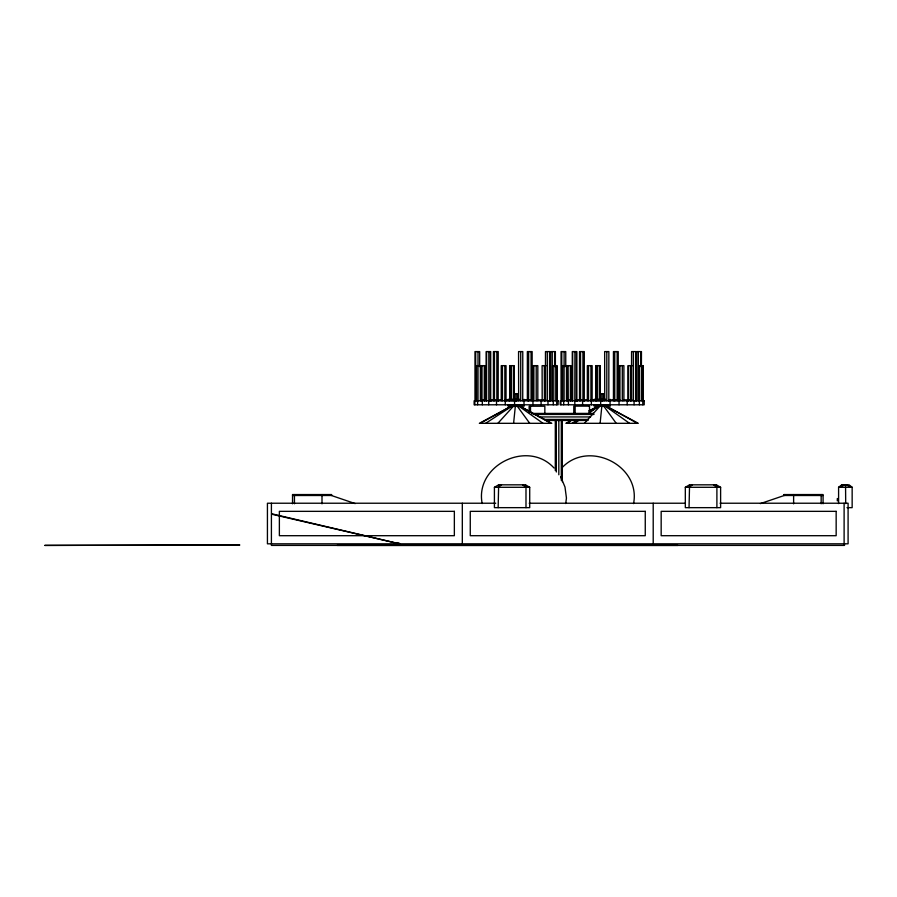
<?xml version="1.0" encoding="UTF-8"?>
<svg xmlns="http://www.w3.org/2000/svg" width="897" height="897" viewBox="0 0 897 897"><rect width="100%" height="100%" fill="white"/><g stroke="black" fill="none" stroke-linecap="round" stroke-linejoin="round"><path stroke-width="1.35" d="M513.6 423.317L515.315 406.375M600.115 423.317L601.82 406.375M565.727 503.542L566.444 498.048L564.998 487.049L560.748 476.789M633.562 503.621C641.142 465.33 587.871 439.272 561.735 468.066M498.149 507.657L498.654 484.829L525.474 484.829L529.712 487.295L529.712 507.657L494.415 507.657L494.415 487.295L498.654 484.829M689.042 507.657L689.558 484.829L716.378 484.829L720.616 487.295L720.616 507.657L685.319 507.657L685.319 487.295L689.558 484.829M271.858 514.239L399.58 543.84L271.757 513.79M497.88 423.317L513.275 406.375M584.384 423.317L599.779 406.375L606.675 406.375L638.294 423.317L565.872 423.317L571.927 420.054M498.149 487.295L501.49 484.829M689.042 487.295L692.383 484.829M574.618 423.317L579.17 420.088M589.407 412.833L598.512 406.375L588.892 410.938M485.658 423.317L511.682 406.375M572.163 423.317L576.693 420.368M589.138 412.272L598.187 406.375M480.231 423.317L510.976 406.375M566.747 423.317L570.29 421.366M589.206 410.938L597.492 406.375M846.992 507.657L852.15 507.657L852.15 487.295L845.546 484.829L838.594 487.295L838.594 503.587M760.421 503.598L784.034 495.559M546.262 365.651L542.113 365.651L542.192 400.802M632.43 365.651L628.203 365.651L628.203 400.802M513.813 393.772L517.961 393.772L517.961 399.322M599.891 393.772L604.051 393.772L604.051 399.322M519.475 399.322L508.106 399.322L508.106 400.6M605.565 399.322L594.184 399.322L594.184 400.6M486.264 399.838L482.081 399.838L482.138 400.802M490.345 399.838L502.365 399.838M504.899 399.838L509.305 399.838L509.305 400.802M518.971 399.838L516.605 399.838L516.605 400.802M523.198 399.838L533.412 399.838M537.247 399.838L545.701 399.838M572.23 399.838L568.171 399.838L568.227 400.802L568.081 365.651M576.188 399.838L588.6 399.838M590.932 399.838L596 399.838L596 400.802M605.06 399.838L602.683 399.838L602.683 400.802M619.861 399.838L608.996 399.838L608.996 400.802M623.583 399.838L631.847 399.838M524.083 404.906L508.106 404.906L508.106 406.184L524.083 406.184L523.96 400.802M533.939 413.427L593.646 413.427M531.798 413.73L544.838 413.73L544.838 406.218L529.14 406.218L529.14 412.485M534.309 414.448L594.016 414.448M539.198 416.937L590.574 416.937M544.019 419.426L588.454 419.426M546.43 420.458L588.084 420.458M494.415 487.295L529.712 487.295M685.319 487.295L720.616 487.295M331.587 494.561L292.545 494.561L292.534 503.778M292.534 495.503L331.587 495.492L331.498 494.561M823.076 495.503L784.023 495.492L784.023 494.561L823.076 494.561L823.076 503.778M495.749 503.228L267.429 503.228L267.429 543.817L848.091 543.817L848.091 503.228L720.1 503.228M529.196 503.228L685.263 503.228M397.012 542.595L399.681 543.38M331.587 495.559L355.19 503.598M520.282 406.375L551.79 423.317L479.357 423.317L510.864 406.375L520.17 406.375L550.915 423.317M606.675 406.375L637.419 423.317M607.101 407.115L609.366 408.584M605.654 406.375L629.537 423.317M519.139 406.375L543.033 423.317M713.552 484.829L716.894 487.295L716.894 507.657M522.648 484.829L525.99 487.295L525.99 507.657M553.998 467.987C527.862 439.205 474.591 465.263 482.171 503.542M603.916 406.375L616.228 423.317M517.412 406.375L529.723 423.317M716.378 484.829L716.894 487.295M525.474 484.829L525.99 487.295M845.546 484.829L845.703 503.587M844.492 543.817L844.492 545.41L271.41 545.41L271.41 503.228M844.111 503.228L844.111 543.817M837.316 498.508L837.316 500.918M821.36 494.561L821.36 495.492M821.159 495.503L821.159 503.778M793.621 495.559L793.621 503.834M793.486 494.561L793.486 495.492M784.113 494.561L784.113 495.492M677.93 545.41L337.048 545.41M653.207 503.228L653.207 543.817M643.149 400.802L643.149 365.651L638.653 365.651L638.653 400.802M642.801 404.794L642.734 365.651M641.31 400.802L641.456 351.59L636.758 351.59L636.758 400.802M640.693 351.59L640.693 366.626M639.37 400.802L639.37 404.794M639.056 365.651L639.056 400.802M638.339 351.59L638.339 400.802M636.096 400.802L636.096 351.59L631.566 351.59L631.566 400.802M635.648 351.59L635.648 400.802M634.078 400.802L634.078 404.794M633.383 351.59L633.383 400.802M630.546 399.838L630.546 400.802M630.4 365.651L630.378 400.802M628.281 365.651L628.281 400.802M627.182 400.802L627.182 404.794M623.897 400.802L623.897 365.651L619.21 365.651L619.21 400.802M622.294 365.651L622.294 400.802M619.95 365.651L619.95 400.802M619.042 400.802L619.042 404.794M618.235 400.802L618.235 351.59L613.447 351.59L613.447 400.802M617.158 351.59L617.158 400.802M614.983 399.838L614.983 400.802M614.759 351.59L614.759 400.802L614.692 399.838M610.162 399.322L610.162 400.6M610.061 399.838L610.05 404.794M609.175 399.838L609.175 400.802M608.816 400.802L608.861 351.59L604.656 351.59L604.735 400.802M607.83 404.906L607.83 406.184M606.809 351.59L606.809 400.802M603.446 393.772L603.446 399.322M602.997 399.838L602.997 400.802M602.179 399.322L602.179 400.6L596.527 400.6L596.527 399.322M602.179 404.906L602.179 406.184M601.977 393.772L601.977 399.322M600.665 400.802L600.665 404.794M600.508 393.772L600.508 399.322M600.138 394.041L600.138 365.651L595.754 365.651L595.754 399.445M599.88 365.651L599.88 399.445M597.694 365.651L597.694 399.445M596.527 404.906L596.527 406.184M596.012 365.651L596.012 399.445M595.776 399.838L595.776 400.802M593.556 399.838L593.601 400.802M592.132 400.802L592.132 365.651L587.344 365.651L587.344 400.802M591.358 400.802L591.358 404.794M590.932 365.651L590.932 400.802M588.533 365.651L588.533 400.802M584.541 399.838L584.541 400.802M584.272 399.838L584.272 400.802L584.306 351.59L579.529 351.59L579.529 400.802M582.938 351.59L582.938 400.802M582.602 400.802L582.602 404.794M580.55 351.59L580.55 400.802M577.231 399.838L577.231 400.802M577.018 399.838L577.018 400.802M576.782 400.802L576.782 351.59L572.297 351.59L572.297 400.802M576.401 351.59L576.401 400.802M575.145 406.139L575.145 413.652M574.921 351.59L574.82 404.794M572.678 351.59L572.678 400.802M570.974 400.802L570.974 365.651L562.621 365.651L562.621 400.802M570.391 365.651L570.391 400.802M568.418 400.802L568.418 404.794M567.364 365.651L567.364 400.802M566.467 365.651L566.467 400.802M565.749 366.626L565.749 351.59L561.062 351.59L561.062 400.802M564.112 351.59L564.112 366.626M564.09 365.651L564.09 400.802M563.708 400.802L563.708 404.794M562.329 420.458L562.329 481.756M561.78 351.59L561.78 400.802M561.298 420.458L561.298 480.366M560.928 400.802L560.928 404.794M558.82 420.458L558.82 474.793M557.059 400.802L557.059 365.651L552.563 365.651L552.563 400.802M556.656 365.651L556.723 404.794M556.331 420.458L556.331 472.001M555.378 366.626L555.378 351.59L550.668 351.59L550.668 400.802M555.221 365.651L555.221 400.802M555.299 420.458L555.299 470.611M554.604 351.59L554.604 366.626M553.281 400.802L553.281 404.794M552.967 365.651L552.967 400.802M552.249 351.59L552.249 400.802M550.007 400.802L550.007 351.59L545.477 351.59L545.477 400.802M549.558 351.59L549.558 400.802M547.989 400.802L547.989 404.794M547.293 351.59L547.293 400.802M544.311 365.651L544.468 400.802M544.288 399.838L544.288 400.802M541.093 400.802L541.093 404.794M537.819 400.802L537.819 365.651L533.132 365.651L533.132 400.802M536.204 365.651L536.204 400.802M533.861 365.651L533.861 400.802M532.953 400.802L532.953 404.794M532.145 400.802L532.145 351.59L527.358 351.59L527.358 400.802M531.069 351.59L531.069 400.802M530.497 406.218L530.497 412.485M528.894 399.838L528.894 400.802M528.669 351.59L528.602 400.802M524.823 399.838L524.734 400.802M524.083 399.322L524.083 400.6M523.747 399.838L523.747 400.802M523.568 399.838L523.568 400.802M522.727 400.802L522.772 351.59L518.567 351.59L518.645 400.802M521.74 404.906L521.74 406.184M520.72 351.59L520.72 400.802M517.356 393.772L517.356 399.322M516.919 399.838L516.919 400.802M516.089 399.322L516.089 400.6L510.438 400.6L510.438 399.322M516.089 404.906L516.089 406.184M515.887 393.772L515.887 399.322M514.418 393.772L514.418 399.322M514.575 400.802L514.575 404.794M514.048 394.041L514.048 365.651L509.664 365.651L509.664 399.445M513.79 365.651L513.79 399.445M511.604 365.651L511.604 399.445M510.438 404.906L510.438 406.184M509.922 365.651L509.922 399.445M509.081 399.838L509.081 400.802M506.928 399.838L506.872 400.802M506.043 400.802L506.043 365.651L501.255 365.651L501.255 400.802M505.269 400.802L505.269 404.794M504.843 365.651L504.843 400.802M502.443 365.651L502.443 400.802M498.452 399.838L498.452 400.802M498.183 400.802L498.216 351.59L493.44 351.59L493.44 400.802M496.848 351.59L496.848 400.802M496.512 400.802L496.512 404.794M494.46 351.59L494.46 400.802M491.141 399.838L491.141 400.802M490.928 399.838L490.928 400.802M490.693 400.802L490.693 351.59L486.208 351.59L486.208 400.802M490.311 351.59L490.311 400.802M488.831 351.59L488.831 400.802M488.73 400.802L488.73 404.794M486.589 351.59L486.589 400.802M484.885 400.802L484.885 365.651L476.531 365.651L476.531 400.802M484.302 365.651L484.302 400.802M482.328 400.802L482.328 404.794M482.003 365.651L482.003 400.802M481.274 365.651L481.274 400.802M480.377 365.651L480.377 400.802M479.66 366.626L479.66 351.59L474.984 351.59L474.984 400.802M478.023 351.59L478 400.802M477.619 400.802L477.619 404.794M475.69 351.59L475.69 400.802M474.838 400.802L474.838 404.794M462.314 503.228L462.314 543.817M322.135 494.561L322.135 495.492M322.001 495.559L322.001 503.834M294.451 495.503L294.451 503.778M294.261 494.561L294.261 495.492M292.624 494.561L292.624 495.492M841.722 484.829L838.594 487.295L852.15 487.295L849.033 484.829L841.722 484.829M558.113 400.802L474.132 400.802L474.132 404.794L558.113 404.794L558.113 400.802M644.203 400.802L560.221 400.802L560.221 404.794L644.203 404.794L644.203 400.802M610.162 404.906L594.184 404.906L594.184 406.184L610.162 406.184L610.162 404.906M589.497 406.139L573.788 406.139L573.788 413.652L589.497 413.652L589.497 406.139M454.353 511.346L279.371 511.346L279.371 535.7L454.353 535.7L454.353 511.346M645.257 511.346L470.263 511.346L470.263 535.7L645.257 535.7L645.257 511.346M836.161 511.346L661.167 511.346L661.167 535.7L836.161 535.7L836.161 511.346M239.645 545.006L44.85 545.41L239.645 545.006"/></g></svg>
